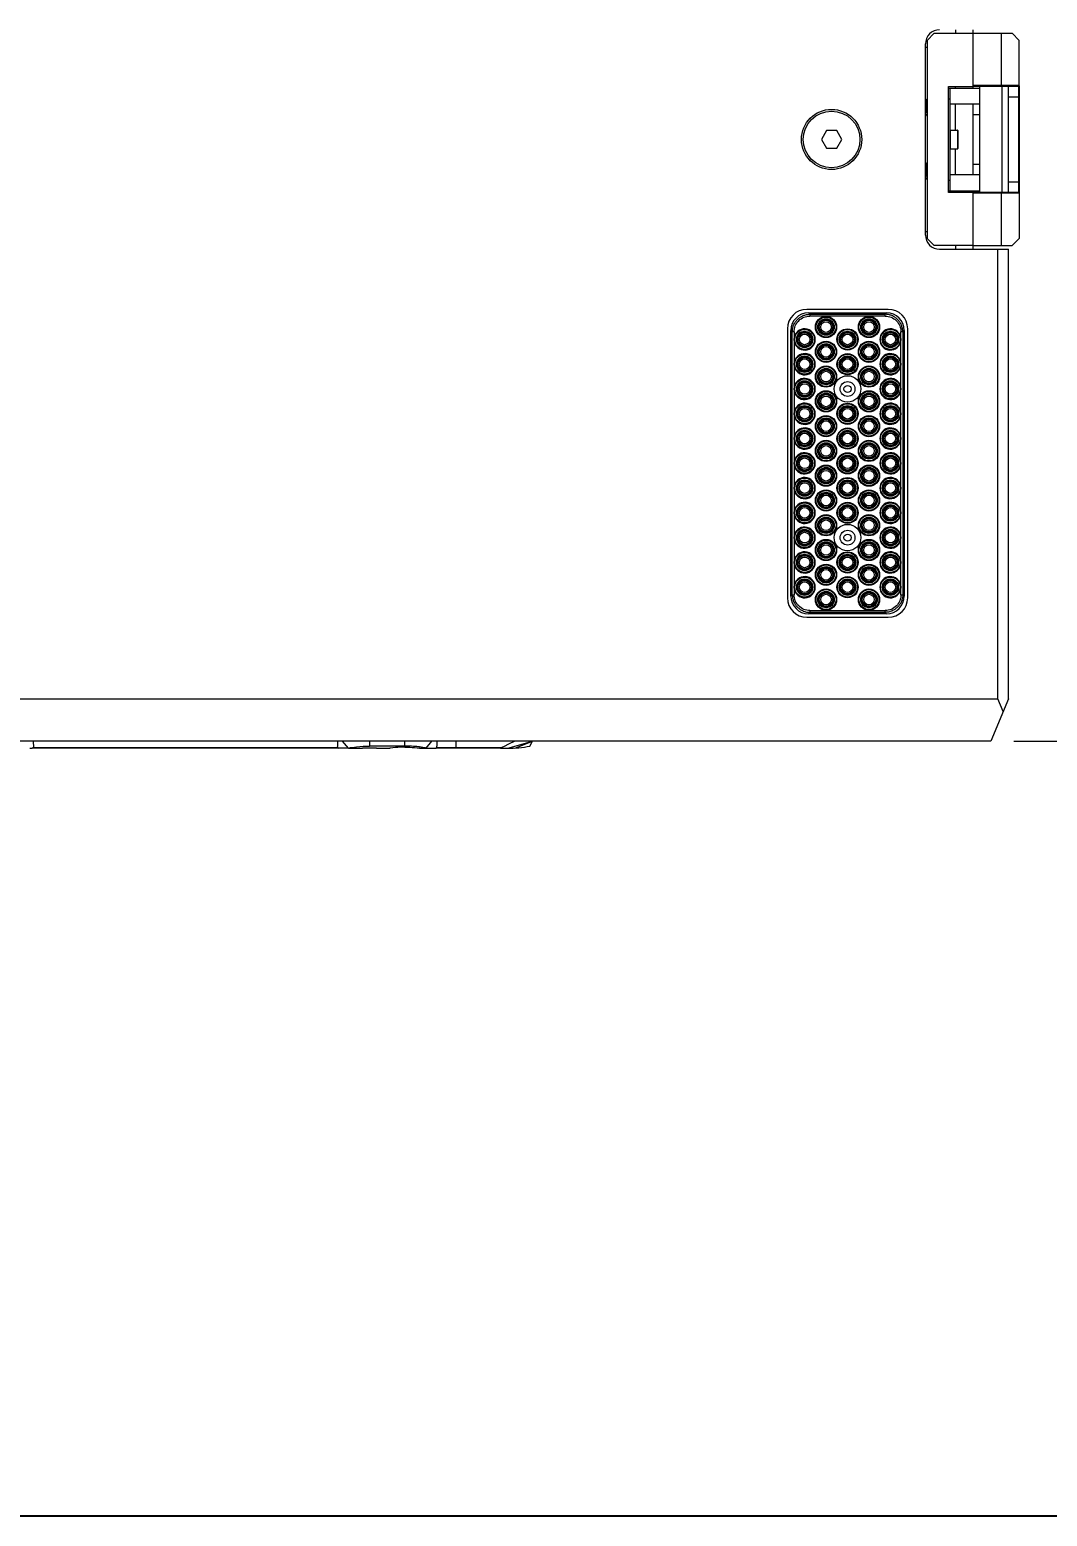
# Model space of a CAD drawing. Header units: millimetres. Extents: x 0 to 9253, y 0 to 2730.
# Drawn here: x 1005.1 to 1292.5, y 0 to 420 of the extents above; entities that cross this region are included whole.
import ezdxf

# ---------------------------------------------------------------- set-up
doc = ezdxf.new("R2010")
doc.units = ezdxf.units.MM
doc.layers.get('0').update_dxf_attribs({"lineweight": 13})
doc.layers.add('图框', color=7, linetype='Continuous')
doc.layers.add('标注', color=251, linetype='Continuous', lineweight=9)
doc.styles.get("Standard").update_dxf_attribs({"font": 'arial.ttf'})
doc.dimstyles.new('STANDARD 13', dxfattribs={"dimscale": 13, "dimtxt": 2.5, "dimasz": 1.5, "dimexe": 0.5, "dimexo": 0.5, "dimgap": 0.5, "dimtad": 1, "dimtoh": 1, "dimdec": 1, "dimzin": 9, "dimdsep": 46, "dimtxsty": 'Standard', "dimcen": 0, "dimclrd": 256, "dimclre": 256, "dimclrt": 256, "dimadec": 0, "dimazin": 0, "dimtp": 0.01, "dimtm": 0.01, "dimtfac": 1, "dimtdec": 1, "dimtofl": 0, "dimtmove": 0, "dimatfit": 3, "dimfxl": 1, "dimtolj": 1, "dimtzin": 4, "dimlwd": -1, "dimlwe": -1, "dimarcsym": 0})

# ---------------------------------------------------------------- blocks, each defined once
blk = doc.blocks.new('A4-H')
at = {"layer": '图框'}
blk.add_lwpolyline([(0, 210.021), (297, 210.021), (297, 0), (0, 0)], close=True, dxfattribs=at)
blk = doc.blocks.new('*D9')
at = {"layer": 'Defpoints', "color": 0, "transparency": 16777216}
for p in [(1276.6, 872.99), (1276.6, 218.99), (1359.07, 218.99)]:
    blk.add_point(p, dxfattribs=at)
at = {"layer": '标注', "transparency": 16777216}
for p, q in [((1283.1, 872.99), (1365.57, 872.99)), ((1359.07, 853.49), (1359.07, 238.49)), ((1283.1, 218.99), (1365.57, 218.99))]:
    blk.add_line(p, q, dxfattribs=at)
for points in [[(1355.82, 853.49), (1362.32, 853.49), (1359.07, 872.99)], [(1355.82, 238.49), (1362.32, 238.49), (1359.07, 218.99)]]:
    blk.add_solid(points, dxfattribs=at)
at = {"layer": '标注', "transparency": 16777216, "insert": (1335.97, 545.99), "char_height": 32.5, "attachment_point": 5, "rotation": 90}
blk.add_mtext('\\A1;654', dxfattribs=at)

msp = doc.modelspace()

# ---------------------------------------------------------------- linework, layer by layer
for p, q in [((1258.1, 361.99), (1258.1, 415.99)), ((1260.6, 418.99), (1258.6, 416.99)), ((1258.6, 416.99), (1258.6, 360.99)), ((1260.6, 418.99), (1271.6, 418.99)), ((1266.6, 419.93), (1266.6, 418.99)), ((1271.6, 403.49), (1271.6, 419.99)), ((1271.6, 418.99), (1282.6, 418.99)), ((1271.6, 403.99), (1271.6, 418.99)), ((1279.6, 403.99), (1279.6, 418.99)), ((1284.6, 416.99), (1282.6, 418.99)), ((1284.6, 404.19), (1284.6, 416.99)), ((1258.6, 414.99), (1258.1, 414.99)), ((1264.6, 403.99), (1271.6, 403.99)), ((1264.6, 373.99), (1264.6, 403.99)), ((1264.6, 403.49), (1273.4, 403.49)), ((1265, 403.49), (1265, 374.49)), ((1266.6, 403.49), (1266.6, 403.99)), ((1284.6, 404.19), (1271.6, 404.19)), ((1284.4, 403.99), (1271.6, 403.99)), ((1273.4, 403.99), (1273.4, 373.99)), ((1279.8, 373.99), (1279.8, 403.99)), ((1281.6, 373.99), (1281.6, 403.99)), ((1284.4, 403.99), (1284.4, 373.99)), ((1284.6, 404.14), (1284.6, 360.99)), ((1258.22, 400.41), (1258.17, 400.41)), ((1258.22, 400.41), (1258.23, 400.4)), ((1258.51, 399.92), (1258.23, 400.4)), ((1258.6, 399.94), (1258.5, 399.94)), ((1264.6, 400.49), (1265, 400.49)), ((1281.6, 400.99), (1284.6, 400.99)), ((1258.1, 396.04), (1258.29, 396.04)), ((1258.28, 396.05), (1258.56, 395.57)), ((1258.56, 395.57), (1258.57, 395.56)), ((1258.6, 395.56), (1258.57, 395.56)), ((1273.4, 398.99), (1265, 398.99)), ((1266.6, 391.64), (1266.6, 398.99)), ((1271.6, 378.99), (1271.6, 398.99)), ((1271.6, 395.99), (1273.4, 395.99)), ((1230.15, 391.49), (1228.71, 388.99)), ((1233.04, 391.49), (1230.15, 391.49)), ((1234.48, 388.99), (1233.04, 391.49)), ((1265.1, 391.64), (1267.2, 391.64)), ((1265.1, 391.64), (1265.1, 386.34)), ((1267.2, 391.64), (1267.2, 386.34)), ((1267.3, 391.54), (1267.3, 386.44)), ((1228.71, 388.99), (1230.15, 386.49)), ((1230.15, 386.49), (1233.04, 386.49)), ((1233.04, 386.49), (1234.48, 388.99)), ((1258.22, 382.41), (1258.17, 382.41)), ((1258.22, 382.41), (1258.23, 382.4)), ((1258.51, 381.92), (1258.23, 382.4)), ((1265.1, 386.34), (1267.2, 386.34)), ((1266.6, 378.99), (1266.6, 386.34)), ((1258.1, 378.04), (1258.29, 378.04)), ((1258.28, 378.05), (1258.56, 377.57)), ((1258.6, 381.94), (1258.5, 381.94)), ((1273.4, 378.99), (1265, 378.99)), ((1271.6, 381.99), (1273.4, 381.99)), ((1258.56, 377.57), (1258.57, 377.56)), ((1258.6, 377.56), (1258.57, 377.56)), ((1264.6, 377.49), (1265, 377.49)), ((1264.6, 374.49), (1273.4, 374.49)), ((1271.6, 373.99), (1264.6, 373.99)), ((1266.6, 373.99), (1266.6, 374.49)), ((1271.6, 357.99), (1271.6, 374.49)), ((1284.4, 373.99), (1271.6, 373.99)), ((1271.6, 358.99), (1271.6, 373.99)), ((1279.6, 358.99), (1279.6, 373.99)), ((1281.6, 376.99), (1284.6, 376.99)), ((1284.6, 373.79), (1271.6, 373.79)), ((1258.1, 362.99), (1258.6, 362.99)), ((1258.6, 360.99), (1260.6, 358.99)), ((1271.6, 358.99), (1260.6, 358.99)), ((1262.1, 357.99), (1281.6, 357.99)), ((1266.6, 358.97), (1266.6, 358.06)), ((1271.6, 358.99), (1282.6, 358.99)), ((1278.6, 230.99), (1278.6, 357.99)), ((1281.6, 230.99), (1281.6, 357.99)), ((1282.6, 358.99), (1284.6, 360.99)), ((1247.6, 340.99), (1224.6, 340.99)), ((1225.08, 339.99), (1247.12, 339.99)), ((1225.48, 339.59), (1225.08, 339.99)), ((1225.48, 339.59), (1246.72, 339.59)), ((1225.48, 339.59), (1225.48, 339.09)), ((1246.72, 339.09), (1225.48, 339.09)), ((1247.12, 339.99), (1246.72, 339.59)), ((1246.72, 339.09), (1246.72, 339.59)), ((1219.1, 335.49), (1219.1, 259.49)), ((1220.1, 335.01), (1220.49, 334.61)), ((1220.1, 259.97), (1220.1, 335.01)), ((1220.99, 334.61), (1220.49, 334.61)), ((1220.49, 260.37), (1220.49, 334.61)), ((1220.99, 334.61), (1220.99, 332.83)), ((1220.99, 332.14), (1220.99, 325.83)), ((1251.7, 334.61), (1251.2, 334.61)), ((1251.2, 332.83), (1251.2, 334.61)), ((1251.2, 325.83), (1251.2, 332.14)), ((1251.7, 334.61), (1252.1, 335.01)), ((1251.7, 334.61), (1251.7, 260.37)), ((1252.1, 335.01), (1252.1, 259.97)), ((1253.1, 259.49), (1253.1, 335.49)), ((1220.99, 325.14), (1220.99, 318.83)), ((1251.2, 318.83), (1251.2, 325.14)), ((1220.99, 318.14), (1220.99, 311.83)), ((1251.2, 311.83), (1251.2, 318.14)), ((1220.99, 311.14), (1220.99, 304.83)), ((1251.2, 304.83), (1251.2, 311.14)), ((1220.99, 304.14), (1220.99, 297.83)), ((1251.2, 297.83), (1251.2, 304.14)), ((1220.99, 297.14), (1220.99, 290.83)), ((1251.2, 290.83), (1251.2, 297.14)), ((1220.99, 290.14), (1220.99, 283.83)), ((1251.2, 283.83), (1251.2, 290.14)), ((1220.99, 283.14), (1220.99, 276.83)), ((1251.2, 276.83), (1251.2, 283.14)), ((1220.99, 276.14), (1220.99, 269.83)), ((1251.2, 269.83), (1251.2, 276.14)), ((1220.99, 269.14), (1220.99, 262.83)), ((1251.2, 262.83), (1251.2, 269.14)), ((1220.99, 262.14), (1220.99, 260.37)), ((1251.2, 260.37), (1251.2, 262.14)), ((1220.49, 260.37), (1220.1, 259.97)), ((1220.49, 260.37), (1220.99, 260.37)), ((1251.2, 260.37), (1251.7, 260.37)), ((1252.1, 259.97), (1251.7, 260.37)), ((1224.6, 253.99), (1247.6, 253.99)), ((1225.08, 254.99), (1225.48, 255.38)), ((1247.12, 254.99), (1225.08, 254.99)), ((1225.48, 255.88), (1246.72, 255.88)), ((1225.48, 255.88), (1225.48, 255.38)), ((1246.72, 255.38), (1225.48, 255.38)), ((1246.72, 255.38), (1246.72, 255.88)), ((1246.72, 255.38), (1247.12, 254.99)), ((819.6, 230.99), (1278.6, 230.99)), ((1281.6, 230.99), (1276.6, 218.99)), ((1280.1, 227.39), (1278.6, 230.99)), ((1276.6, 218.99), (821.6, 218.99)), ((1006.1, 218.99), (1006.13, 217.21)), ((1095.14, 217.05), (1093.47, 218.99)), ((1101.1, 218.99), (1101.1, 217.62)), ((1111.1, 217.62), (1111.1, 218.99)), ((1117.05, 217.05), (1118.72, 218.99)), ((1120.1, 218.99), (1120.1, 217.56)), ((1125.5, 218.99), (1125.5, 217.19)), ((1142.1, 218.99), (1140.36, 218.11)), ((1140.79, 217.21), (1147.11, 218.95)), ((1142.17, 217.05), (1147.1, 218.99)), ((1146.4, 217.62), (1147.07, 218.94)), ((1005.11, 216.99), (1005.83, 216.99)), ((1005.83, 216.99), (1006.01, 217.12)), ((1006.1, 216.99), (1005.83, 216.99)), ((1006.01, 217.12), (1006.1, 217.19)), ((1006.1, 217.19), (1092.09, 217.19)), ((1092.1, 216.99), (1006.1, 216.99)), ((1092.09, 217.19), (1092.37, 216.99)), ((1092.19, 216.99), (1092.1, 216.99)), ((1092.37, 216.99), (1092.19, 216.99)), ((1093.09, 216.99), (1092.37, 216.99)), ((1095.14, 216.99), (1099.1, 216.99)), ((1099.14, 216.99), (1099.1, 216.99)), ((1099.14, 216.99), (1099.1, 216.99)), ((1111.1, 217.62), (1101.1, 217.62)), ((1103.1, 216.99), (1102.52, 217.02)), ((1103.1, 216.99), (1106.8, 216.99)), ((1106.98, 217.01), (1106.8, 216.99)), ((1106.97, 217.01), (1107, 217.01)), ((1107, 217.01), (1106.97, 217.01)), ((1107, 217.01), (1107.05, 217.02)), ((1115.18, 217.01), (1115.34, 216.99)), ((1115.4, 216.99), (1115.19, 217.01)), ((1115.19, 217.01), (1115.4, 216.99)), ((1115.4, 216.99), (1115.34, 216.99)), ((1115.4, 216.99), (1117.05, 216.99)), ((1119.11, 216.99), (1119.83, 216.99)), ((1119.83, 216.99), (1120.1, 217.19)), ((1138.1, 216.99), (1119.83, 216.99)), ((1120.1, 217.19), (1138.49, 217.19)), ((1138.49, 217.19), (1138.1, 216.99)), ((1138.1, 216.99), (1140.1, 216.99)), ((1139.11, 217.5), (1138.49, 217.19)), ((1140.36, 218.11), (1139.11, 217.5)), ((1140.1, 216.99), (1140.8, 217.19)), ((1146.4, 217.62), (1146.4, 217.62))]:
    msp.add_line(p, q)
for centre, radius in [((1231.6, 388.99), 8.5), ((1231.6, 388.99), 8), ((1230.03, 335.99), 3), ((1230.03, 335.99), 2.82), ((1230.03, 335.99), 2.32), ((1230.03, 335.99), 2.1), ((1230.03, 335.99), 1.9), ((1230.03, 335.99), 1.5), ((1242.16, 335.99), 3), ((1242.16, 335.99), 2.82), ((1242.16, 335.99), 2.32), ((1242.16, 335.99), 2.1), ((1242.16, 335.99), 1.9), ((1242.16, 335.99), 1.5), ((1223.97, 332.49), 2.82), ((1223.97, 332.49), 2.32), ((1223.97, 332.49), 2.1), ((1223.97, 332.49), 1.9), ((1223.97, 332.49), 1.5), ((1230.03, 328.99), 3), ((1230.03, 328.99), 2.82), ((1236.1, 332.49), 3), ((1236.1, 332.49), 2.82), ((1236.1, 332.49), 2.32), ((1236.1, 332.49), 2.1), ((1236.1, 332.49), 1.9), ((1236.1, 332.49), 1.5), ((1242.16, 328.99), 3), ((1242.16, 328.99), 2.82), ((1248.22, 332.49), 2.82), ((1248.22, 332.49), 2.32), ((1248.22, 332.49), 2.1), ((1248.22, 332.49), 1.9), ((1248.22, 332.49), 1.5), ((1223.97, 325.49), 2.82), ((1223.97, 325.49), 2.32), ((1230.03, 328.99), 2.32), ((1230.03, 328.99), 2.1), ((1230.03, 328.99), 1.9), ((1230.03, 328.99), 1.5), ((1236.1, 325.49), 3), ((1236.1, 325.49), 2.82), ((1236.1, 325.49), 2.32), ((1242.16, 328.99), 2.32), ((1242.16, 328.99), 2.1), ((1242.16, 328.99), 1.9), ((1242.16, 328.99), 1.5), ((1248.22, 325.49), 2.82), ((1248.22, 325.49), 2.32), ((1223.97, 325.49), 2.1), ((1223.97, 325.49), 1.9), ((1223.97, 325.49), 1.5), ((1230.03, 321.99), 3), ((1230.03, 321.99), 2.82), ((1230.03, 321.99), 2.32), ((1230.03, 321.99), 2.1), ((1230.03, 321.99), 1.9), ((1230.03, 321.99), 1.5), ((1236.1, 325.49), 2.1), ((1236.1, 325.49), 1.9), ((1236.1, 325.49), 1.5), ((1242.16, 321.99), 3), ((1242.16, 321.99), 2.82), ((1242.16, 321.99), 2.32), ((1242.16, 321.99), 2.1), ((1242.16, 321.99), 1.9), ((1242.16, 321.99), 1.5), ((1248.22, 325.49), 2.1), ((1248.22, 325.49), 1.9), ((1248.22, 325.49), 1.5), ((1223.97, 318.49), 2.82), ((1223.97, 318.49), 2.32), ((1223.97, 318.49), 2.1), ((1223.97, 318.49), 1.9), ((1223.97, 318.49), 1.5), ((1236.1, 318.49), 3.75), ((1236.1, 318.49), 2.1), ((1236.1, 318.49), 1), ((1248.22, 318.49), 2.82), ((1248.22, 318.49), 2.32), ((1248.22, 318.49), 2.1), ((1248.22, 318.49), 1.9), ((1248.22, 318.49), 1.5), ((1230.03, 314.99), 3), ((1230.03, 314.99), 2.82), ((1230.03, 314.99), 2.32), ((1230.03, 314.99), 2.1), ((1230.03, 314.99), 1.9), ((1230.03, 314.99), 1.5), ((1242.16, 314.99), 3), ((1242.16, 314.99), 2.82), ((1242.16, 314.99), 2.32), ((1242.16, 314.99), 2.1), ((1242.16, 314.99), 1.9), ((1242.16, 314.99), 1.5), ((1223.97, 311.49), 2.82), ((1223.97, 311.49), 2.32), ((1223.97, 311.49), 2.1), ((1223.97, 311.49), 1.9), ((1223.97, 311.49), 1.5), ((1230.03, 307.99), 3), ((1230.03, 307.99), 2.82), ((1236.1, 311.49), 3), ((1236.1, 311.49), 2.82), ((1236.1, 311.49), 2.32), ((1236.1, 311.49), 2.1), ((1236.1, 311.49), 1.9), ((1236.1, 311.49), 1.5), ((1242.16, 307.99), 3), ((1242.16, 307.99), 2.82), ((1248.22, 311.49), 2.82), ((1248.22, 311.49), 2.32), ((1248.22, 311.49), 2.1), ((1248.22, 311.49), 1.9), ((1248.22, 311.49), 1.5), ((1223.97, 304.49), 2.82), ((1223.97, 304.49), 2.32), ((1230.03, 307.99), 2.32), ((1230.03, 307.99), 2.1), ((1230.03, 307.99), 1.9), ((1230.03, 307.99), 1.5), ((1236.1, 304.49), 3), ((1236.1, 304.49), 2.82), ((1236.1, 304.49), 2.32), ((1242.16, 307.99), 2.32), ((1242.16, 307.99), 2.1), ((1242.16, 307.99), 1.9), ((1242.16, 307.99), 1.5), ((1248.22, 304.49), 2.82), ((1248.22, 304.49), 2.32), ((1223.97, 304.49), 2.1), ((1223.97, 304.49), 1.9), ((1223.97, 304.49), 1.5), ((1230.03, 300.99), 3), ((1230.03, 300.99), 2.82), ((1230.03, 300.99), 2.32), ((1230.03, 300.99), 2.1), ((1230.03, 300.99), 1.9), ((1230.03, 300.99), 1.5), ((1236.1, 304.49), 2.1), ((1236.1, 304.49), 1.9), ((1236.1, 304.49), 1.5), ((1242.16, 300.99), 3), ((1242.16, 300.99), 2.82), ((1242.16, 300.99), 2.32), ((1242.16, 300.99), 2.1), ((1242.16, 300.99), 1.9), ((1242.16, 300.99), 1.5), ((1248.22, 304.49), 2.1), ((1248.22, 304.49), 1.9), ((1248.22, 304.49), 1.5), ((1223.97, 297.49), 2.82), ((1223.97, 297.49), 2.32), ((1223.97, 297.49), 2.1), ((1223.97, 297.49), 1.9), ((1223.97, 297.49), 1.5), ((1236.1, 297.49), 3), ((1236.1, 297.49), 2.82), ((1236.1, 297.49), 2.32), ((1236.1, 297.49), 2.1), ((1236.1, 297.49), 1.9), ((1236.1, 297.49), 1.5), ((1248.22, 297.49), 2.82), ((1248.22, 297.49), 2.32), ((1248.22, 297.49), 2.1), ((1248.22, 297.49), 1.9), ((1248.22, 297.49), 1.5), ((1230.03, 293.99), 3), ((1230.03, 293.99), 2.82), ((1230.03, 293.99), 2.32), ((1230.03, 293.99), 2.1), ((1230.03, 293.99), 1.9), ((1230.03, 293.99), 1.5), ((1242.16, 293.99), 3), ((1242.16, 293.99), 2.82), ((1242.16, 293.99), 2.32), ((1242.16, 293.99), 2.1), ((1242.16, 293.99), 1.9), ((1242.16, 293.99), 1.5), ((1223.97, 290.49), 2.82), ((1223.97, 290.49), 2.32), ((1223.97, 290.49), 2.1), ((1223.97, 290.49), 1.9), ((1223.97, 290.49), 1.5), ((1230.03, 286.99), 3), ((1230.03, 286.99), 2.82), ((1236.1, 290.49), 3), ((1236.1, 290.49), 2.82), ((1236.1, 290.49), 2.32), ((1236.1, 290.49), 2.1), ((1236.1, 290.49), 1.9), ((1236.1, 290.49), 1.5), ((1242.16, 286.99), 3), ((1242.16, 286.99), 2.82), ((1248.22, 290.49), 2.82), ((1248.22, 290.49), 2.32), ((1248.22, 290.49), 2.1), ((1248.22, 290.49), 1.9), ((1248.22, 290.49), 1.5), ((1223.97, 283.49), 2.82), ((1223.97, 283.49), 2.32), ((1230.03, 286.99), 2.32), ((1230.03, 286.99), 2.1), ((1230.03, 286.99), 1.9), ((1230.03, 286.99), 1.5), ((1236.1, 283.49), 3), ((1236.1, 283.49), 2.82), ((1236.1, 283.49), 2.32), ((1242.16, 286.99), 2.32), ((1242.16, 286.99), 2.1), ((1242.16, 286.99), 1.9), ((1242.16, 286.99), 1.5), ((1248.22, 283.49), 2.82), ((1248.22, 283.49), 2.32), ((1223.97, 283.49), 2.1), ((1223.97, 283.49), 1.9), ((1223.97, 283.49), 1.5), ((1230.03, 279.99), 3), ((1230.03, 279.99), 2.82), ((1230.03, 279.99), 2.32), ((1230.03, 279.99), 2.1), ((1230.03, 279.99), 1.9), ((1230.03, 279.99), 1.5), ((1236.1, 283.49), 2.1), ((1236.1, 283.49), 1.9), ((1236.1, 283.49), 1.5), ((1242.16, 279.99), 3), ((1242.16, 279.99), 2.82), ((1242.16, 279.99), 2.32), ((1242.16, 279.99), 2.1), ((1242.16, 279.99), 1.9), ((1242.16, 279.99), 1.5), ((1248.22, 283.49), 2.1), ((1248.22, 283.49), 1.9), ((1248.22, 283.49), 1.5), ((1223.97, 276.49), 2.82), ((1223.97, 276.49), 2.32), ((1223.97, 276.49), 2.1), ((1223.97, 276.49), 1.9), ((1223.97, 276.49), 1.5), ((1236.1, 276.49), 3.75), ((1236.1, 276.49), 2.1), ((1236.1, 276.49), 1), ((1248.22, 276.49), 2.82), ((1248.22, 276.49), 2.32), ((1248.22, 276.49), 2.1), ((1248.22, 276.49), 1.9), ((1248.22, 276.49), 1.5), ((1230.03, 272.99), 3), ((1230.03, 272.99), 2.82), ((1230.03, 272.99), 2.32), ((1230.03, 272.99), 2.1), ((1230.03, 272.99), 1.9), ((1230.03, 272.99), 1.5), ((1242.16, 272.99), 3), ((1242.16, 272.99), 2.82), ((1242.16, 272.99), 2.32), ((1242.16, 272.99), 2.1), ((1242.16, 272.99), 1.9), ((1242.16, 272.99), 1.5), ((1223.97, 269.49), 2.82), ((1223.97, 269.49), 2.32), ((1223.97, 269.49), 2.1), ((1223.97, 269.49), 1.9), ((1223.97, 269.49), 1.5), ((1230.03, 265.99), 3), ((1230.03, 265.99), 2.82), ((1236.1, 269.49), 3), ((1236.1, 269.49), 2.82), ((1236.1, 269.49), 2.32), ((1236.1, 269.49), 2.1), ((1236.1, 269.49), 1.9), ((1236.1, 269.49), 1.5), ((1242.16, 265.99), 3), ((1242.16, 265.99), 2.82), ((1248.22, 269.49), 2.82), ((1248.22, 269.49), 2.32), ((1248.22, 269.49), 2.1), ((1248.22, 269.49), 1.9), ((1248.22, 269.49), 1.5), ((1223.97, 262.49), 2.82), ((1223.97, 262.49), 2.32), ((1230.03, 265.99), 2.32), ((1230.03, 265.99), 2.1), ((1230.03, 265.99), 1.9), ((1230.03, 265.99), 1.5), ((1236.1, 262.49), 3), ((1236.1, 262.49), 2.82), ((1236.1, 262.49), 2.32), ((1242.16, 265.99), 2.32), ((1242.16, 265.99), 2.1), ((1242.16, 265.99), 1.9), ((1242.16, 265.99), 1.5), ((1248.22, 262.49), 2.82), ((1248.22, 262.49), 2.32), ((1223.97, 262.49), 2.1), ((1223.97, 262.49), 1.9), ((1223.97, 262.49), 1.5), ((1230.03, 258.99), 3), ((1230.03, 258.99), 2.82), ((1230.03, 258.99), 2.32), ((1230.03, 258.99), 2.1), ((1230.03, 258.99), 1.9), ((1230.03, 258.99), 1.5), ((1236.1, 262.49), 2.1), ((1236.1, 262.49), 1.9), ((1236.1, 262.49), 1.5), ((1242.16, 258.99), 3), ((1242.16, 258.99), 2.82), ((1242.16, 258.99), 2.32), ((1242.16, 258.99), 2.1), ((1242.16, 258.99), 1.9), ((1242.16, 258.99), 1.5), ((1248.22, 262.49), 2.1), ((1248.22, 262.49), 1.9), ((1248.22, 262.49), 1.5)]:
    msp.add_circle(centre, radius)
for centre, radius, start, end in [((1262.1, 415.99), 4, 90, 180), ((1284.4, 404.19), 0.2, 270, 0), ((1258.45, 399.89), 0.0735, 27.7858, 30.1224), ((1265.1, 391.54), 0.1, 90, 180), ((1267.2, 391.54), 0.1, 0, 90), ((1265.1, 386.44), 0.1, 180, 270), ((1267.2, 386.44), 0.1, 270, 0), ((1258.45, 381.89), 0.0735, 27.7858, 30.1224), ((1284.4, 373.79), 0.2, 0, 90), ((1262.1, 361.99), 4, 180, 270), ((1224.6, 335.49), 5.5, 90, 180), ((1247.6, 335.49), 5.5, 0, 90), ((1223.97, 332.49), 3, 173.3858, 179.9941), ((1223.97, 332.49), 3, 180.0059, 186.6142), ((1223.97, 332.49), 3, 186.6138, 173.3862), ((1248.22, 332.49), 3, 6.6138, 353.3862), ((1248.22, 332.49), 3, 0.0059, 6.6142), ((1248.22, 332.49), 3, 353.3858, 359.9941), ((1223.97, 325.49), 3, 186.6138, 173.3862), ((1248.22, 325.49), 3, 6.6138, 353.3862), ((1223.97, 325.49), 3, 173.3858, 179.9941), ((1223.97, 325.49), 3, 180.0059, 186.6142), ((1248.22, 325.49), 3, 0.0059, 6.6142), ((1248.22, 325.49), 3, 353.3858, 359.9941), ((1223.97, 318.49), 3, 186.6138, 173.3862), ((1248.22, 318.49), 3, 6.6138, 353.3862), ((1223.97, 318.49), 3, 173.3858, 179.9941), ((1223.97, 318.49), 3, 180.0059, 186.6142), ((1248.22, 318.49), 3, 0.0059, 6.6142), ((1248.22, 318.49), 3, 353.3858, 359.9941), ((1223.97, 311.49), 3, 173.3858, 179.9941), ((1223.97, 311.49), 3, 180.0059, 186.6142), ((1223.97, 311.49), 3, 186.6138, 173.3862), ((1248.22, 311.49), 3, 6.6138, 353.3862), ((1248.22, 311.49), 3, 0.0059, 6.6142), ((1248.22, 311.49), 3, 353.3858, 359.9941), ((1223.97, 304.49), 3, 186.6138, 173.3862), ((1248.22, 304.49), 3, 6.6138, 353.3862), ((1223.97, 304.49), 3, 173.3858, 179.9941), ((1223.97, 304.49), 3, 180.0059, 186.6142), ((1248.22, 304.49), 3, 0.0059, 6.6142), ((1248.22, 304.49), 3, 353.3858, 359.9941), ((1223.97, 297.49), 3, 186.6138, 173.3862), ((1248.22, 297.49), 3, 6.6138, 353.3862), ((1223.97, 297.49), 3, 173.3855, 179.9938), ((1223.97, 297.49), 3, 180.0062, 186.6145), ((1248.22, 297.49), 3, 0.0062, 6.6145), ((1248.22, 297.49), 3, 353.3855, 359.9938), ((1223.97, 290.49), 3, 173.3858, 179.9941), ((1223.97, 290.49), 3, 180.0059, 186.6142), ((1223.97, 290.49), 3, 186.6138, 173.3862), ((1248.22, 290.49), 3, 6.6138, 353.3862), ((1248.22, 290.49), 3, 0.0059, 6.6142), ((1248.22, 290.49), 3, 353.3858, 359.9941), ((1223.97, 283.49), 3, 186.6138, 173.3862), ((1248.22, 283.49), 3, 6.6138, 353.3862), ((1223.97, 283.49), 3, 173.3858, 179.9941), ((1223.97, 283.49), 3, 180.0059, 186.6142), ((1248.22, 283.49), 3, 0.0059, 6.6142), ((1248.22, 283.49), 3, 353.3858, 359.9941), ((1223.97, 276.49), 3, 186.6138, 173.3862), ((1248.22, 276.49), 3, 6.6138, 353.3862), ((1223.97, 276.49), 3, 173.3858, 179.9941), ((1223.97, 276.49), 3, 180.0059, 186.6142), ((1248.22, 276.49), 3, 0.0059, 6.6142), ((1248.22, 276.49), 3, 353.3858, 359.9941), ((1223.97, 269.49), 3, 173.3858, 179.9941), ((1223.97, 269.49), 3, 180.0059, 186.6142), ((1223.97, 269.49), 3, 186.6138, 173.3862), ((1248.22, 269.49), 3, 6.6138, 353.3862), ((1248.22, 269.49), 3, 0.0059, 6.6142), ((1248.22, 269.49), 3, 353.3858, 359.9941), ((1223.97, 262.49), 3, 186.6138, 173.3862), ((1248.22, 262.49), 3, 6.6138, 353.3862), ((1223.97, 262.49), 3, 173.3858, 179.9941), ((1223.97, 262.49), 3, 180.0059, 186.6142), ((1248.22, 262.49), 3, 0.0059, 6.6142), ((1248.22, 262.49), 3, 353.3858, 359.9941), ((1224.6, 259.49), 5.5, 180, 270), ((1247.6, 259.49), 5.5, 270, 0), ((1101.27, 182.68), 34.37, 93.3723, 93.5567), ((1111.12, 187.82), 29.8, 88.5776, 90.0517), ((1111.27, 215.99), 8.94, 7.8319, 8.9718), ((1140.1, 248.61), 31.63, 270.0019, 281.4918)]:
    msp.add_arc(centre, radius, start, end)
for centre, major_axis, start_param, end_param in [((1225.12, 334.97), (-3.56, 3.56), -0.7816, 0.7816), ((1247.08, 334.97), (-3.56, -3.56), 2.359993, 3.923193), ((1225.12, 260.01), (3.56, 3.56), 2.359993, 3.923193), ((1247.08, 260.01), (3.56, -3.56), -0.7816, 0.7816)]:
    msp.add_ellipse(centre, major_axis=major_axis, ratio=0.992433, start_param=start_param, end_param=end_param)
for points, knots in [([(1258.17, 400.41), (1258.17, 400.41), (1258.18, 400.41), (1258.18, 400.41), (1258.19, 400.4), (1258.19, 400.39), (1258.2, 400.37), (1258.2, 400.34), (1258.21, 400.31), (1258.21, 400.28), (1258.22, 400.22), (1258.23, 400.13), (1258.25, 400.02), (1258.26, 399.89), (1258.27, 399.73), (1258.28, 399.57), (1258.3, 399.32), (1258.32, 398.98), (1258.34, 398.55), (1258.37, 398.1), (1258.39, 397.64), (1258.41, 397.2), (1258.44, 396.78), (1258.46, 396.46), (1258.47, 396.23), (1258.49, 396.08), (1258.5, 395.95), (1258.51, 395.83), (1258.52, 395.74), (1258.53, 395.66), (1258.54, 395.61), (1258.55, 395.59), (1258.56, 395.58), (1258.56, 395.57)], [0, 0, 0, 0, 0.001369, 0.002312, 0.003482, 0.006569, 0.010706, 0.015915, 0.022197, 0.029546, 0.037951, 0.057868, 0.081777, 0.109476, 0.140714, 0.175217, 0.21267, 0.295062, 0.38492, 0.478996, 0.573887, 0.666166, 0.752498, 0.829769, 0.86412, 0.895193, 0.922713, 0.946432, 0.966149, 0.981698, 0.992979, 0.997012, 1, 1, 1, 1]), ([(1258.23, 400.4), (1258.24, 400.4), (1258.24, 400.39), (1258.25, 400.36), (1258.26, 400.32), (1258.27, 400.25), (1258.28, 400.17), (1258.29, 400.06), (1258.3, 399.95), (1258.31, 399.81), (1258.33, 399.61), (1258.35, 399.32), (1258.37, 398.94), (1258.39, 398.53), (1258.41, 398.11), (1258.44, 397.68), (1258.46, 397.27), (1258.48, 396.87), (1258.5, 396.51), (1258.53, 396.2), (1258.55, 395.97), (1258.56, 395.82), (1258.57, 395.73), (1258.58, 395.66), (1258.59, 395.62), (1258.6, 395.61)], [0, 0, 0, 0, 0.002798, 0.006521, 0.016813, 0.030895, 0.048695, 0.070083, 0.094904, 0.12296, 0.154035, 0.22424, 0.303304, 0.388727, 0.477804, 0.567708, 0.655594, 0.738674, 0.814316, 0.880132, 0.934051, 0.956007, 0.9744, 0.989091, 1, 1, 1, 1]), ([(1258.51, 399.92), (1258.52, 399.91), (1258.52, 399.89), (1258.53, 399.85), (1258.54, 399.8), (1258.55, 399.73), (1258.57, 399.65), (1258.58, 399.53), (1258.59, 399.42), (1258.6, 399.35)], [0, 0, 0, 0, 0.050373, 0.122824, 0.217441, 0.333794, 0.471183, 0.628754, 1, 1, 1, 1]), ([(1258.17, 382.41), (1258.17, 382.41), (1258.18, 382.41), (1258.18, 382.41), (1258.19, 382.4), (1258.19, 382.39), (1258.2, 382.37), (1258.2, 382.34), (1258.21, 382.31), (1258.21, 382.28), (1258.22, 382.22), (1258.23, 382.13), (1258.25, 382.02), (1258.26, 381.89), (1258.27, 381.73), (1258.28, 381.57), (1258.3, 381.32), (1258.32, 380.98), (1258.34, 380.55), (1258.37, 380.1), (1258.39, 379.64), (1258.41, 379.2), (1258.44, 378.78), (1258.46, 378.46), (1258.47, 378.23), (1258.49, 378.08), (1258.5, 377.95), (1258.51, 377.83), (1258.52, 377.74), (1258.53, 377.66), (1258.54, 377.61), (1258.55, 377.59), (1258.56, 377.58), (1258.56, 377.57)], [0, 0, 0, 0, 0.001369, 0.002312, 0.003482, 0.006569, 0.010706, 0.015915, 0.022197, 0.029546, 0.037951, 0.057868, 0.081777, 0.109476, 0.140714, 0.175217, 0.21267, 0.295062, 0.38492, 0.478996, 0.573887, 0.666166, 0.752498, 0.829769, 0.86412, 0.895193, 0.922713, 0.946432, 0.966149, 0.981698, 0.992979, 0.997012, 1, 1, 1, 1]), ([(1258.23, 382.4), (1258.24, 382.4), (1258.24, 382.39), (1258.25, 382.36), (1258.26, 382.32), (1258.27, 382.25), (1258.28, 382.17), (1258.29, 382.06), (1258.3, 381.95), (1258.31, 381.81), (1258.33, 381.61), (1258.35, 381.32), (1258.37, 380.94), (1258.39, 380.53), (1258.41, 380.11), (1258.44, 379.68), (1258.46, 379.27), (1258.48, 378.87), (1258.5, 378.51), (1258.53, 378.2), (1258.55, 377.97), (1258.56, 377.82), (1258.57, 377.73), (1258.58, 377.66), (1258.59, 377.62), (1258.6, 377.61)], [0, 0, 0, 0, 0.002798, 0.006521, 0.016813, 0.030895, 0.048695, 0.070083, 0.094904, 0.12296, 0.154035, 0.22424, 0.303304, 0.388727, 0.477804, 0.567708, 0.655594, 0.738674, 0.814316, 0.880132, 0.934051, 0.956007, 0.9744, 0.989091, 1, 1, 1, 1]), ([(1258.51, 381.92), (1258.52, 381.91), (1258.52, 381.89), (1258.53, 381.85), (1258.54, 381.8), (1258.55, 381.73), (1258.57, 381.65), (1258.58, 381.53), (1258.59, 381.42), (1258.6, 381.35)], [0, 0, 0, 0, 0.050373, 0.122824, 0.217441, 0.333794, 0.471183, 0.628754, 1, 1, 1, 1]), ([(1220.49, 334.61), (1220.49, 334.93), (1220.56, 335.59), (1220.84, 336.53), (1221.31, 337.39), (1221.93, 338.15), (1222.69, 338.78), (1223.56, 339.24), (1224.5, 339.52), (1225.15, 339.59), (1225.48, 339.59)], [0, 0, 0, 0, 0.124998, 0.249998, 0.374998, 0.5, 0.625001, 0.750002, 0.875002, 1, 1, 1, 1]), ([(1220.99, 334.61), (1220.99, 335.19), (1221.22, 336.37), (1222.22, 337.86), (1223.71, 338.86), (1224.89, 339.09), (1225.48, 339.09)], [0, 0, 0, 0, 0.250021, 0.499979, 0.749947, 1, 1, 1, 1]), ([(1251.7, 334.61), (1251.7, 334.93), (1251.63, 335.59), (1251.35, 336.53), (1250.89, 337.39), (1250.26, 338.15), (1249.5, 338.78), (1248.64, 339.24), (1247.7, 339.52), (1247.04, 339.59), (1246.72, 339.59)], [0, 0, 0, 0, 0.124999, 0.249999, 0.374999, 0.5, 0.625001, 0.750001, 0.875001, 1, 1, 1, 1]), ([(1246.72, 339.09), (1247.3, 339.09), (1248.48, 338.86), (1249.97, 337.86), (1250.97, 336.37), (1251.2, 335.19), (1251.2, 334.61)], [0, 0, 0, 0, 0.250053, 0.500021, 0.749979, 1, 1, 1, 1]), ([(1220.49, 260.37), (1220.49, 260.04), (1220.56, 259.39), (1220.84, 258.45), (1221.31, 257.58), (1221.93, 256.82), (1222.69, 256.2), (1223.56, 255.73), (1224.5, 255.45), (1225.15, 255.38), (1225.48, 255.38)], [0, 0, 0, 0, 0.124999, 0.249999, 0.374999, 0.5, 0.625001, 0.750001, 0.875001, 1, 1, 1, 1]), ([(1225.48, 255.88), (1224.89, 255.88), (1223.71, 256.11), (1222.22, 257.11), (1221.22, 258.6), (1220.99, 259.78), (1220.99, 260.37)], [0, 0, 0, 0, 0.250053, 0.500021, 0.749979, 1, 1, 1, 1]), ([(1251.2, 260.37), (1251.2, 259.78), (1250.97, 258.6), (1249.97, 257.11), (1248.48, 256.11), (1247.3, 255.88), (1246.72, 255.88)], [0, 0, 0, 0, 0.250021, 0.499979, 0.749947, 1, 1, 1, 1]), ([(1251.7, 260.37), (1251.7, 260.04), (1251.63, 259.39), (1251.35, 258.45), (1250.89, 257.58), (1250.26, 256.82), (1249.5, 256.2), (1248.64, 255.73), (1247.7, 255.45), (1247.04, 255.38), (1246.72, 255.38)], [0, 0, 0, 0, 0.124998, 0.249998, 0.374998, 0.5, 0.625001, 0.750002, 0.875002, 1, 1, 1, 1]), ([(1092.06, 217.21), (1092.08, 217.51), (1092.11, 217.94), (1092.09, 218.53), (1092.09, 218.83), (1092.1, 218.99)], [0, 0, 0, 0, 0.495042, 0.738674, 1, 1, 1, 1]), ([(1006.1, 217.19), (1006.09, 217.19), (1006.08, 217.19), (1006.08, 217.2), (1006.09, 217.2), (1006.11, 217.21), (1006.12, 217.21), (1006.13, 217.21)], [0, 0, 0, 0, 0.238603, 0.288842, 0.382637, 0.670191, 1, 1, 1, 1]), ([(1092.06, 217.21), (1092.07, 217.21), (1092.08, 217.21), (1092.09, 217.21), (1092.1, 217.2), (1092.11, 217.2), (1092.1, 217.19), (1092.09, 217.19), (1092.09, 217.19)], [0, 0, 0, 0, 0.327294, 0.473904, 0.602025, 0.684593, 0.741706, 1, 1, 1, 1]), ([(1095.14, 217.05), (1095.06, 217.04), (1094.94, 217.01), (1094.72, 217), (1094.37, 216.99), (1093.82, 216.99), (1093.34, 216.99), (1093.09, 216.99)], [0, 0, 0, 0, 0.110856, 0.193258, 0.310681, 0.624986, 1, 1, 1, 1]), ([(1095.14, 217.05), (1095.9, 217.19), (1097.88, 217.5), (1099.88, 217.62), (1101.1, 217.62)], [0, 0, 0, 0, 0.388739, 1, 1, 1, 1]), ([(1102.52, 217.02), (1102.24, 217.03), (1101.15, 217.07), (1100.06, 217.04), (1099.25, 217)], [0, 0, 0, 0, 0.254897, 1, 1, 1, 1]), ([(1111.1, 217.28), (1110.65, 217.28), (1109.28, 217.25), (1107.92, 217.13), (1107, 217.01)], [0, 0, 0, 0, 0.324816, 1, 1, 1, 1]), ([(1111.1, 217.28), (1111.54, 217.28), (1112.91, 217.25), (1114.27, 217.13), (1115.19, 217.01)], [0, 0, 0, 0, 0.324398, 1, 1, 1, 1]), ([(1114.75, 217.41), (1114.53, 217.43), (1113.57, 217.53), (1112.61, 217.59), (1111.86, 217.61)], [0, 0, 0, 0, 0.230331, 1, 1, 1, 1]), ([(1117.05, 217.05), (1116.92, 217.08), (1116.16, 217.22), (1115.39, 217.33), (1114.75, 217.41)], [0, 0, 0, 0, 0.172423, 1, 1, 1, 1]), ([(1117.05, 217.05), (1117.13, 217.04), (1117.26, 217.01), (1117.47, 217), (1117.82, 216.99), (1118.38, 216.99), (1118.85, 216.99), (1119.11, 216.99)], [0, 0, 0, 0, 0.110879, 0.193205, 0.310664, 0.624964, 1, 1, 1, 1]), ([(1120.1, 217.19), (1120.09, 217.19), (1120.08, 217.19), (1120.08, 217.2), (1120.09, 217.2), (1120.1, 217.21), (1120.12, 217.21), (1120.13, 217.21)], [0, 0, 0, 0, 0.242114, 0.294803, 0.38036, 0.661847, 1, 1, 1, 1])]:
    msp.add_open_spline(points, degree=3, knots=knots)
msp.add_open_spline([(1120.1, 217.38), (1120.09, 217.44), (1120.09, 217.5), (1120.1, 217.56)], degree=3)

# ---------------------------------------------------------------- block references
at = {"layer": '图框', "xscale": 12.99875220090572, "yscale": 12.99875220090572, "zscale": 12.99875220090572}
msp.add_blockref('A4-H', (0, 0), dxfattribs=at)

# ---------------------------------------------------------------- dimensions: what is measured, and where the dimension line sits
at = {"layer": '标注'}
dim = msp.add_linear_dim(base=(1359.07, 218.99), p1=(1276.6, 872.99), p2=(1276.6, 218.99), angle=90, dimstyle='STANDARD 13', dxfattribs=at)
dim.commit()
dim.dimension.update_dxf_attribs({"geometry": '*D9', "text_midpoint": (1335.97, 545.99)})

doc.saveas('drawing.dxf')
